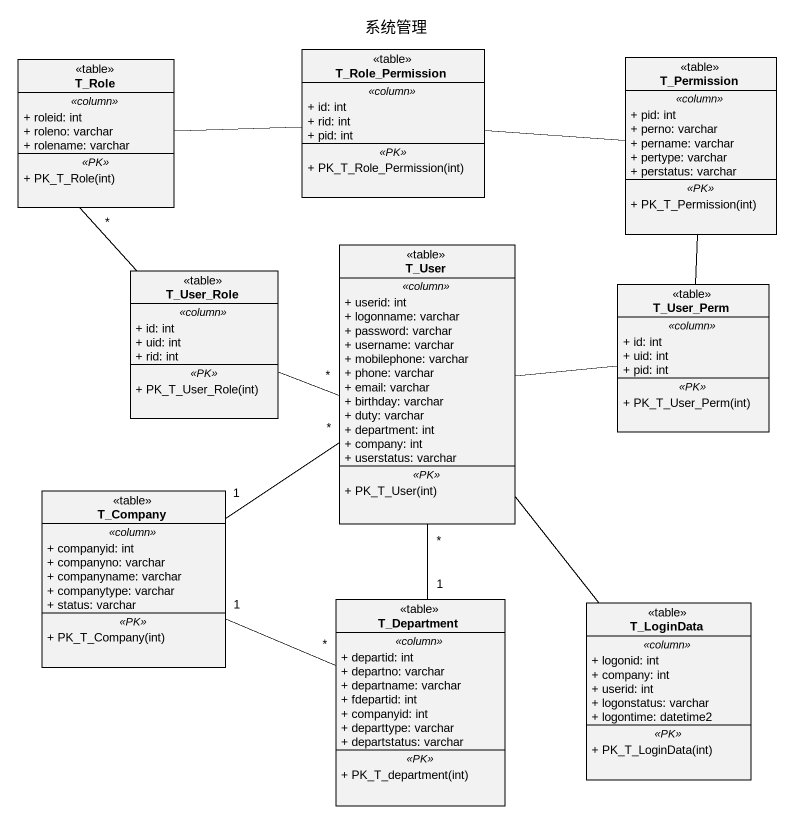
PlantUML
@startuml
title 系统管理
hide circle
hide empty members
skinparam classAttributeIconSize 0
class T_Role <<table>> {
  .. <<column>> ..
  + roleid: int
  + roleno: varchar
  + rolename: varchar
  .. <<PK>> ..
  + PK_T_Role(int)
}
class T_Role_Permission <<table>> {
  .. <<column>> ..
  + id: int
  + rid: int
  + pid: int
  .. <<PK>> ..
  + PK_T_Role_Permission(int)
}
class T_Permission <<table>> {
  .. <<column>> ..
  + pid: int
  + perno: varchar
  + pername: varchar
  + pertype: varchar
  + perstatus: varchar
  .. <<PK>> ..
  + PK_T_Permission(int)
}
class T_User_Role <<table>> {
  .. <<column>> ..
  + id: int
  + uid: int
  + rid: int
  .. <<PK>> ..
  + PK_T_User_Role(int)
}
class T_User <<table>> {
  .. <<column>> ..
  + userid: int
  + logonname: varchar
  + password: varchar
  + username: varchar
  + mobilephone: varchar
  + phone: varchar
  + email: varchar
  + birthday: varchar
  + duty: varchar
  + department: int
  + company: int
  + userstatus: varchar
  .. <<PK>> ..
  + PK_T_User(int)
}
class T_User_Perm <<table>> {
  .. <<column>> ..
  + id: int
  + uid: int
  + pid: int
  .. <<PK>> ..
  + PK_T_User_Perm(int)
}
class T_Company <<table>> {
  .. <<column>> ..
  + companyid: int
  + companyno: varchar
  + companyname: varchar
  + companytype: varchar
  + status: varchar
  .. <<PK>> ..
  + PK_T_Company(int)
}
class T_Department <<table>> {
  .. <<column>> ..
  + departid: int
  + departno: varchar
  + departname: varchar
  + fdepartid: int
  + companyid: int
  + departtype: varchar
  + departstatus: varchar
  .. <<PK>> ..
  + PK_T_department(int)
}
class T_LoginData <<table>> {
  .. <<column>> ..
  + logonid: int
  + company: int
  + userid: int
  + logonstatus: varchar
  + logontime: datetime2
  .. <<PK>> ..
  + PK_T_LoginData(int)
}
T_Role -right- T_Role_Permission
T_Role_Permission -right- T_Permission
T_User_Role -up- "*" T_Role
T_User "*" -left- T_User_Role
T_User -right- T_User_Perm
T_User -- T_LoginData
T_User_Perm -up- T_Permission
T_Company "1" -up- "*" T_User
T_Company "1" -right- "*" T_Department
T_Department "1" -up- "*" T_User
@enduml
